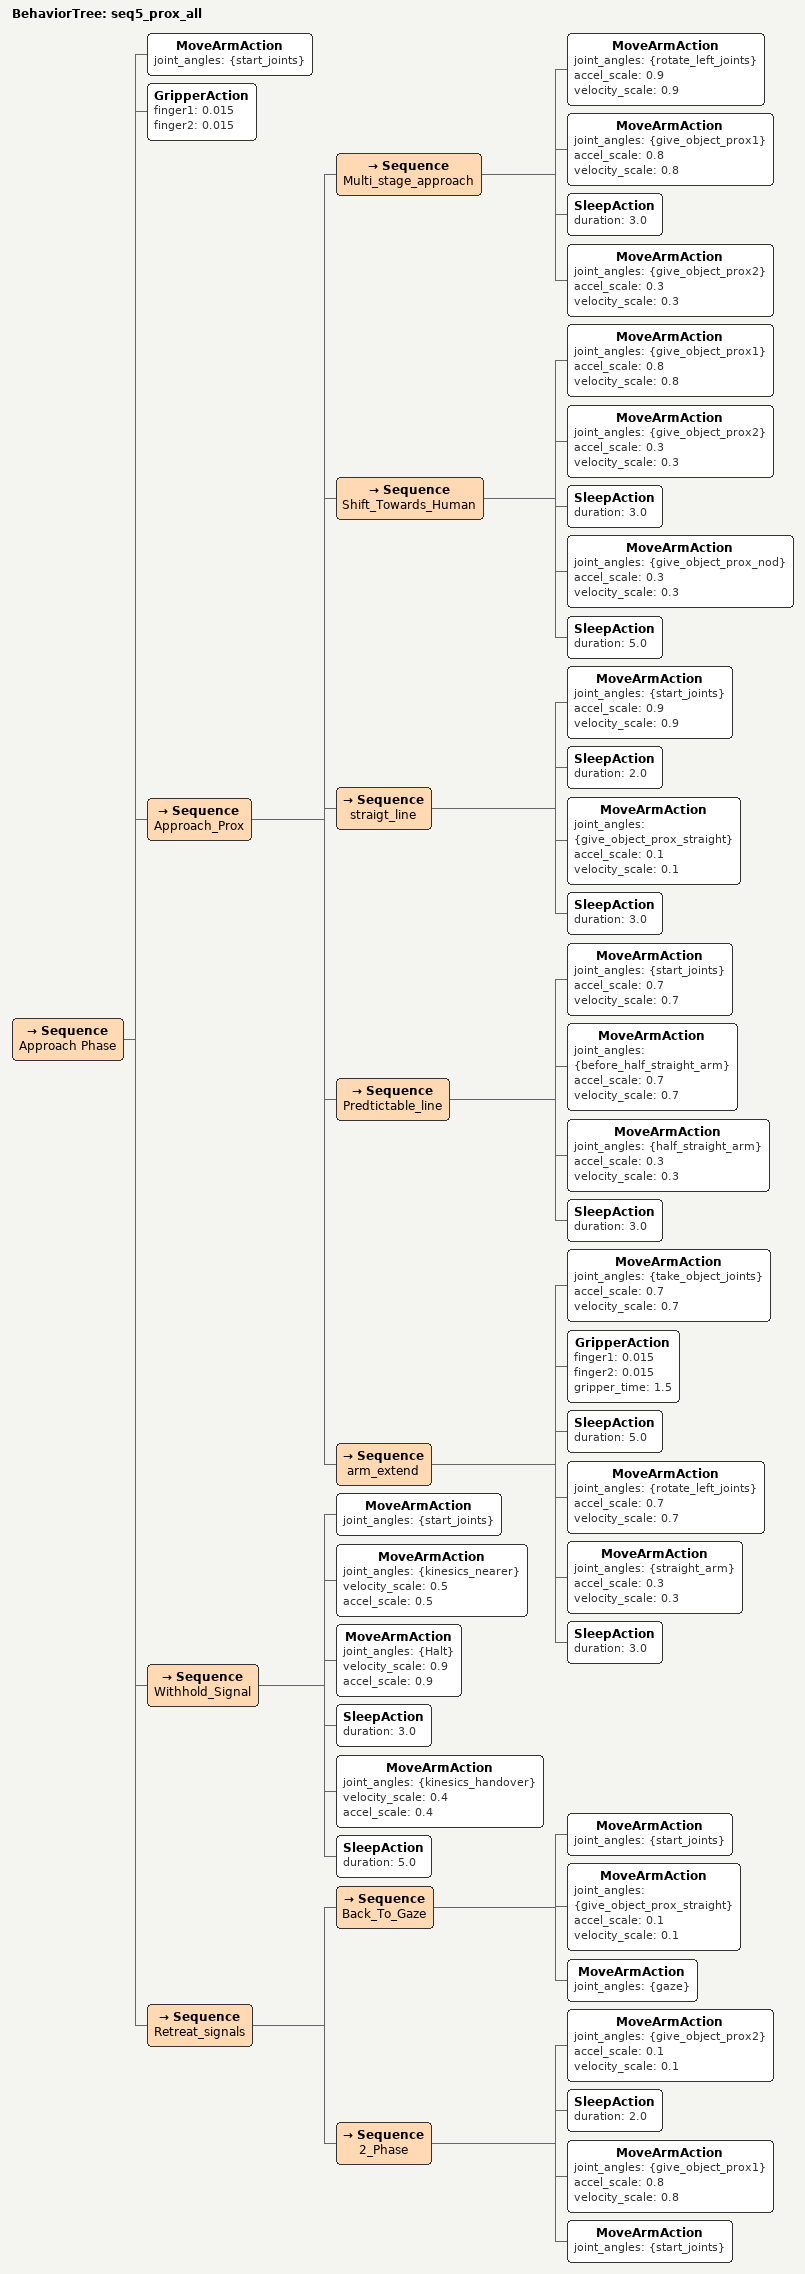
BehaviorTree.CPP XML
<root main_tree_to_execute="seq5_prox_all">
  <BehaviorTree ID="seq5_prox_all">
    <Sequence name="Approach Phase">
      <MoveArmAction joint_angles="{start_joints}"/>
      <GripperAction finger1="0.015" finger2="0.015"/>
      <Sequence name="Approach_Prox">
        <Sequence name="Multi_stage_approach">
          <MoveArmAction joint_angles="{rotate_left_joints}" accel_scale="0.9" velocity_scale="0.9"/>
          <MoveArmAction joint_angles="{give_object_prox1}" accel_scale="0.8" velocity_scale="0.8"/>
          <SleepAction duration="3.0"/>
          <MoveArmAction joint_angles="{give_object_prox2}" accel_scale="0.3" velocity_scale="0.3"/>
        </Sequence>
        <Sequence name="Shift_Towards_Human">
          <MoveArmAction joint_angles="{give_object_prox1}" accel_scale="0.8" velocity_scale="0.8"/>
          <MoveArmAction joint_angles="{give_object_prox2}" accel_scale="0.3" velocity_scale="0.3"/>
          <SleepAction duration="3.0"/>
          <MoveArmAction joint_angles="{give_object_prox_nod}" accel_scale="0.3" velocity_scale="0.3"/>
          <SleepAction duration="5.0"/>
        </Sequence>
        <Sequence name="straigt_line">
          <MoveArmAction joint_angles="{start_joints}" accel_scale="0.9" velocity_scale="0.9"/>
          <SleepAction duration="2.0"/>
          <MoveArmAction joint_angles="{give_object_prox_straight}" accel_scale="0.1" velocity_scale="0.1"/>
          <SleepAction duration="3.0"/>
        </Sequence>
        <Sequence name="Predtictable_line">
          <MoveArmAction joint_angles="{start_joints}" accel_scale="0.7" velocity_scale="0.7"/>
          <MoveArmAction joint_angles="{before_half_straight_arm}" accel_scale="0.7" velocity_scale="0.7"/>
          <MoveArmAction joint_angles="{half_straight_arm}" accel_scale="0.3" velocity_scale="0.3"/>
          <SleepAction duration="3.0"/>
        </Sequence>
        <Sequence name="arm_extend">
          <MoveArmAction joint_angles="{take_object_joints}" accel_scale="0.7" velocity_scale="0.7"/>
          <GripperAction finger1="0.015" finger2="0.015" gripper_time="1.5"/> <!-- Objekt loslassen -->
          <SleepAction duration="5.0"/>
          <MoveArmAction joint_angles="{rotate_left_joints}" accel_scale="0.7" velocity_scale="0.7"/>
          <MoveArmAction joint_angles="{straight_arm}" accel_scale="0.3" velocity_scale="0.3"/>
          <SleepAction duration="3.0"/>
        </Sequence>
      </Sequence>
      <Sequence name="Withhold_Signal">
        <MoveArmAction joint_angles="{start_joints}"/>
        <MoveArmAction joint_angles="{kinesics_nearer}" velocity_scale="0.5" accel_scale="0.5"/>
        <MoveArmAction joint_angles="{Halt}" velocity_scale="0.9" accel_scale="0.9"/>
        <SleepAction duration="3.0"/>
        <MoveArmAction joint_angles="{kinesics_handover}" velocity_scale="0.4" accel_scale="0.4"/>
        <SleepAction duration="5.0"/>
      </Sequence>
      <Sequence name="Retreat_signals">
        <Sequence name="Back_To_Gaze">
          <MoveArmAction joint_angles="{start_joints}"/>
          <MoveArmAction joint_angles="{give_object_prox_straight}" accel_scale="0.1" velocity_scale="0.1"/>
          <MoveArmAction joint_angles="{gaze}"/>
        </Sequence>
        <Sequence name="2_Phase">
          <MoveArmAction joint_angles="{give_object_prox2}" accel_scale="0.1" velocity_scale="0.1"/>
          <SleepAction duration="2.0"/>
          <MoveArmAction joint_angles="{give_object_prox1}" accel_scale="0.8" velocity_scale="0.8"/>
          <MoveArmAction joint_angles="{start_joints}"/>
        </Sequence>
      </Sequence>
    </Sequence>
  </BehaviorTree>
</root>
